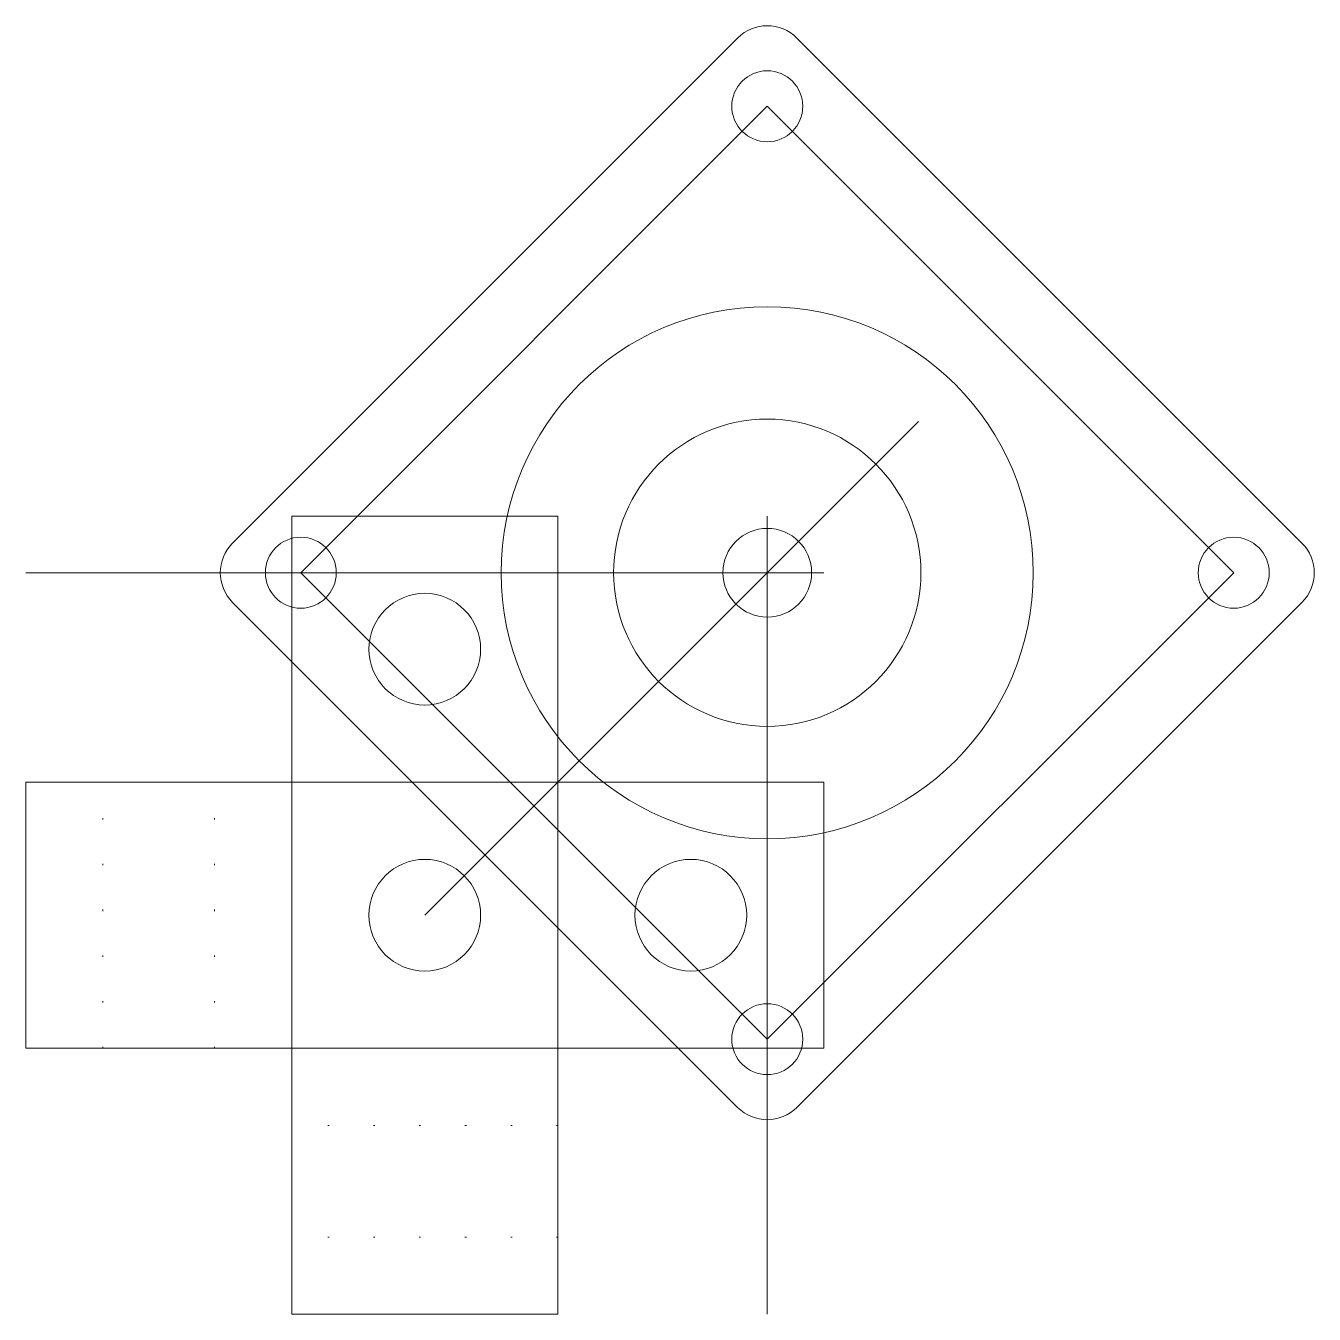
# Model space of a CAD drawing. Header units: millimetres. Extents: x 11.4 to 103.7, y 11.4 to 103.7.
import ezdxf

# ---------------------------------------------------------------- set-up
doc = ezdxf.new("R2010")
doc.units = ezdxf.units.MM
doc.linetypes.add('DOT2', pattern=[3.175, 0, -3.175])
for name, color, linetype, lineweight, true_color in [('Drawings', 4, 'CONTINUOUS', 0, 0x00ffff), ('Motor', 5, 'CONTINUOUS', 0, 0x0000ff), ('X', 7, 'CONTINUOUS', 0, 0x000000), ('Y', 7, 'CONTINUOUS', 0, 0x000000)]:
    doc.layers.add(name, color=color, linetype=linetype, lineweight=lineweight, true_color=true_color)

msp = doc.modelspace()

# ---------------------------------------------------------------- linework, layer by layer
at = {"layer": 'Drawings'}
for p, q in [((40, 40), (75.355, 75.355)), ((64.525, 68.575), (64.525, 11.425)), ((11.425, 64.525), (68.575, 64.525))]:
    msp.add_line(p, q, dxfattribs=at)
msp.add_circle((64.525, 64.525), 11, dxfattribs=at)
at = {"layer": 'Motor'}
for p, q in [((26.235, 66.646), (62.404, 102.815)), ((66.646, 102.815), (102.815, 66.646)), ((31.121, 64.525), (64.525, 97.929)), ((64.525, 97.929), (97.929, 64.525)), ((31.121, 64.525), (64.525, 31.121)), ((64.525, 31.121), (97.929, 64.525)), ((26.235, 62.404), (62.404, 26.235)), ((66.646, 26.235), (102.815, 62.404))]:
    msp.add_line(p, q, dxfattribs=at)
for centre, radius in [((64.525, 97.929), 2.54), ((64.525, 64.525), 19.05), ((64.525, 64.525), 3.175), ((31.121, 64.525), 2.54), ((97.929, 64.525), 2.54), ((64.525, 31.121), 2.54)]:
    msp.add_circle(centre, radius, dxfattribs=at)
for centre, start, end in [((64.525, 100.694), 45, 135), ((28.356, 64.525), 135, 225), ((100.694, 64.525), 315, 45), ((64.525, 28.356), 225, 315)]:
    msp.add_arc(centre, 3, start, end, dxfattribs=at)
at = {"layer": 'X'}
for p, q in [((11.425, 30.475), (11.425, 49.525)), ((11.425, 49.525), (68.575, 49.525)), ((68.575, 30.475), (68.575, 49.525)), ((68.575, 30.475), (11.425, 30.475))]:
    msp.add_line(p, q, dxfattribs=at)
at = {"layer": 'X', "linetype": 'DOT2'}
for p, q in [((16.95, 30.475), (16.95, 49.525)), ((24.95, 30.475), (24.95, 49.525))]:
    msp.add_line(p, q, dxfattribs=at)
at = {"layer": 'X'}
for centre in [(40, 40), (59.05, 40)]:
    msp.add_circle(centre, 4, dxfattribs=at)
at = {"layer": 'Y'}
for p, q in [((49.525, 68.575), (30.475, 68.575)), ((30.475, 11.425), (30.475, 68.575)), ((49.525, 68.575), (49.525, 11.425)), ((49.525, 11.425), (30.475, 11.425))]:
    msp.add_line(p, q, dxfattribs=at)
at = {"layer": 'Y', "linetype": 'DOT2'}
for p, q in [((49.525, 24.95), (30.475, 24.95)), ((49.525, 16.95), (30.475, 16.95))]:
    msp.add_line(p, q, dxfattribs=at)
at = {"layer": 'Y'}
for centre in [(40, 59.05), (40, 40)]:
    msp.add_circle(centre, 4, dxfattribs=at)

doc.saveas('drawing.dxf')
